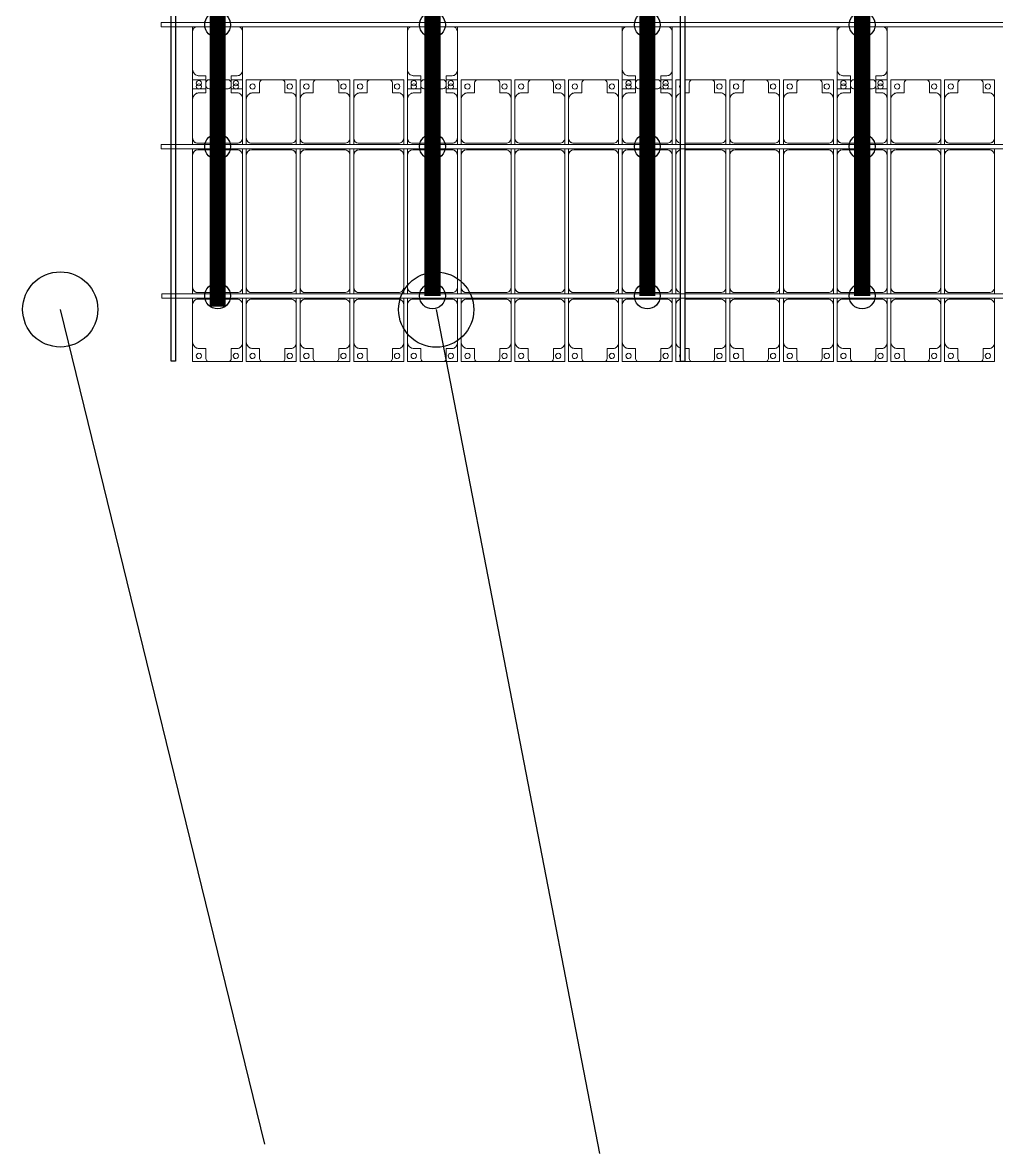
# Model space of a CAD drawing. Header units: millimetres. Extents: x -178706 to 107777, y -87310 to 933.
# Drawn here: x -172706 to -163641, y -87157 to -76631 of the extents above; entities that cross this region are included whole.
import ezdxf

# ---------------------------------------------------------------- set-up
doc = ezdxf.new("R2010")
doc.units = ezdxf.units.MM
doc.layers.add('A-GENM', color=13, linetype='Continuous', lineweight=9)
doc.layers.add('S-BEAM', color=12, linetype='Continuous', lineweight=9)
for name, color, linetype in [('GC-BICH NEO', 6, 'Continuous'), ('GC-DAY NEO', 5, 'Continuous'), ('GC-HOP 40x60 GIA CUONG', 1, 'Continuous')]:
    doc.layers.add(name, color=color, linetype=linetype)

# ---------------------------------------------------------------- blocks, each defined once
blk = doc.blocks.new('Dải phao đi lại kèm đỡ invester - DẢI PHAO ĐI LẠI-19658-BỐ TRÍ KHUNG KẾT CẤU BÈ PIN 04')
at = {"layer": 'A-GENM', "color": 7}
for p, q in [((-242, 1312), (-118, 1312)), ((-242, 1130), (-242, 1312)), ((-118, 1282), (-118, 1190)), ((88, 1312), (-88, 1312)), ((118, 1312), (223, 1312)), ((118, 1190), (118, 1282)), ((223, 1312), (223, 1140)), ((258, 1312), (412, 1312)), ((258, 1130), (258, 1312)), ((382, 1282), (382, 1190)), ((588, 1312), (412, 1312)), ((588, 1312), (723, 1312)), ((618, 1190), (618, 1282)), ((723, 1312), (723, 1140)), ((758, 1312), (912, 1312)), ((758, 1130), (758, 1312)), ((882, 1282), (882, 1190)), ((1088, 1312), (912, 1312)), ((1088, 1312), (1223, 1312)), ((1118, 1190), (1118, 1282)), ((1223, 1312), (1223, 1140)), ((1258, 1312), (1412, 1312)), ((1258, 1130), (1258, 1312)), ((1382, 1282), (1382, 1190)), ((1588, 1312), (1412, 1312)), ((1588, 1312), (1723, 1312)), ((1618, 1190), (1618, 1282)), ((1723, 1312), (1723, 1140)), ((1758, 1312), (1882, 1312)), ((1758, 1130), (1758, 1312)), ((1882, 1282), (1882, 1190)), ((2088, 1312), (1912, 1312)), ((2118, 1312), (2223, 1312)), ((2118, 1190), (2118, 1282)), ((2223, 1312), (2223, 1140)), ((2258, 1312), (2412, 1312)), ((2258, 1130), (2258, 1312)), ((2382, 1282), (2382, 1190)), ((2588, 1312), (2412, 1312)), ((2588, 1312), (2723, 1312)), ((2618, 1190), (2618, 1282)), ((2723, 1312), (2723, 1140)), ((2758, 1312), (2912, 1312)), ((2758, 1130), (2758, 1312)), ((2882, 1282), (2882, 1190)), ((3088, 1312), (2912, 1312)), ((3088, 1312), (3223, 1312)), ((3118, 1190), (3118, 1282)), ((3223, 1312), (3223, 1140)), ((3258, 1312), (3412, 1312)), ((3258, 1130), (3258, 1312)), ((3382, 1282), (3382, 1190)), ((3588, 1312), (3412, 1312)), ((3588, 1312), (3723, 1312)), ((3618, 1190), (3618, 1282)), ((3723, 1312), (3723, 1140)), ((3758, 1312), (3882, 1312)), ((3758, 1130), (3758, 1312)), ((3882, 1282), (3882, 1190)), ((4088, 1312), (3912, 1312)), ((4118, 1312), (4223, 1312)), ((4118, 1190), (4118, 1282)), ((4223, 1312), (4223, 1140)), ((4258, 1312), (4300, 1312)), ((4258, 1130), (4258, 1312)), ((4340, 1312), (4412, 1312)), ((4382, 1282), (4382, 1190)), ((4588, 1312), (4412, 1312)), ((4588, 1312), (4723, 1312)), ((4618, 1190), (4618, 1282)), ((4723, 1312), (4723, 1140)), ((4758, 1312), (4912, 1312)), ((4758, 1130), (4758, 1312)), ((4882, 1282), (4882, 1190)), ((5088, 1312), (4912, 1312)), ((5088, 1312), (5223, 1312)), ((5118, 1190), (5118, 1282)), ((5223, 1312), (5223, 1140)), ((5258, 1312), (5412, 1312)), ((5258, 1130), (5258, 1312)), ((5382, 1282), (5382, 1190)), ((5588, 1312), (5412, 1312)), ((5588, 1312), (5723, 1312)), ((5618, 1190), (5618, 1282)), ((5723, 1312), (5723, 1140)), ((5758, 1312), (5882, 1312)), ((5758, 1130), (5758, 1312)), ((5882, 1282), (5882, 1190)), ((6088, 1312), (5912, 1312)), ((6118, 1312), (6223, 1312)), ((6118, 1190), (6118, 1282)), ((6223, 1312), (6223, 1140)), ((6258, 1312), (6412, 1312)), ((6258, 1130), (6258, 1312)), ((6382, 1282), (6382, 1190)), ((6588, 1312), (6412, 1312)), ((6588, 1312), (6723, 1312)), ((6618, 1190), (6618, 1282)), ((6723, 1312), (6723, 1140)), ((6758, 1312), (6912, 1312)), ((6758, 1130), (6758, 1312)), ((6882, 1282), (6882, 1190)), ((7088, 1312), (6912, 1312)), ((7088, 1312), (7223, 1312)), ((7118, 1190), (7118, 1282)), ((7223, 1312), (7223, 1140)), ((-118, 1190), (-182, 1190)), ((173, 1190), (118, 1190)), ((382, 1190), (318, 1190)), ((673, 1190), (618, 1190)), ((882, 1190), (818, 1190)), ((1173, 1190), (1118, 1190)), ((1382, 1190), (1318, 1190)), ((1673, 1190), (1618, 1190)), ((1882, 1190), (1818, 1190)), ((2173, 1190), (2118, 1190)), ((2382, 1190), (2318, 1190)), ((2673, 1190), (2618, 1190)), ((2882, 1190), (2818, 1190)), ((3173, 1190), (3118, 1190)), ((3382, 1190), (3318, 1190)), ((3673, 1190), (3618, 1190)), ((3882, 1190), (3818, 1190)), ((4173, 1190), (4118, 1190)), ((4382, 1190), (4340, 1190)), ((4673, 1190), (4618, 1190)), ((4882, 1190), (4818, 1190)), ((5173, 1190), (5118, 1190)), ((5382, 1190), (5318, 1190)), ((5673, 1190), (5618, 1190)), ((5882, 1190), (5818, 1190)), ((6173, 1190), (6118, 1190)), ((6382, 1190), (6318, 1190)), ((6673, 1190), (6618, 1190)), ((6882, 1190), (6818, 1190)), ((7173, 1190), (7118, 1190)), ((-242, 1130), (-242, 770)), ((223, 770), (223, 1140)), ((258, 1130), (258, 770)), ((723, 770), (723, 1140)), ((758, 1130), (758, 770)), ((1223, 770), (1223, 1140)), ((1258, 1130), (1258, 770)), ((1723, 770), (1723, 1140)), ((1758, 1130), (1758, 770)), ((2223, 770), (2223, 1140)), ((2258, 1130), (2258, 770)), ((2723, 770), (2723, 1140)), ((2758, 1130), (2758, 770)), ((3223, 770), (3223, 1140)), ((3258, 1130), (3258, 770)), ((3723, 770), (3723, 1140)), ((3758, 1130), (3758, 770)), ((4223, 770), (4223, 1140)), ((4258, 1130), (4258, 770)), ((4723, 770), (4723, 1140)), ((4758, 1130), (4758, 770)), ((5223, 770), (5223, 1140)), ((5258, 1130), (5258, 770)), ((5723, 770), (5723, 1140)), ((5758, 1130), (5758, 770)), ((6223, 770), (6223, 1140)), ((6258, 1130), (6258, 770)), ((6723, 770), (6723, 1140)), ((6758, 1130), (6758, 770)), ((7223, 770), (7223, 1140)), ((-242, 709), (-242, 770)), ((223, 770), (223, 709)), ((258, 709), (258, 770)), ((723, 770), (723, 709)), ((758, 709), (758, 770)), ((1223, 770), (1223, 709)), ((1258, 709), (1258, 770)), ((1723, 770), (1723, 709)), ((1758, 709), (1758, 770)), ((2223, 770), (2223, 709)), ((2258, 709), (2258, 770)), ((2723, 770), (2723, 709)), ((2758, 709), (2758, 770)), ((3223, 770), (3223, 709)), ((3258, 709), (3258, 770)), ((3723, 770), (3723, 709)), ((3758, 709), (3758, 770)), ((4223, 770), (4223, 709)), ((4258, 709), (4258, 770)), ((4723, 770), (4723, 709)), ((4758, 709), (4758, 770)), ((5223, 770), (5223, 709)), ((5258, 709), (5258, 770)), ((5723, 770), (5723, 709)), ((5758, 709), (5758, 770)), ((6223, 770), (6223, 709)), ((6258, 709), (6258, 770)), ((6723, 770), (6723, 709)), ((6758, 709), (6758, 770)), ((7223, 770), (7223, 709)), ((-242, 610), (-242, 669)), ((-192, 720), (173, 720)), ((173, 660), (-192, 660)), ((223, 669), (223, 610)), ((258, 610), (258, 669)), ((308, 720), (673, 720)), ((673, 660), (308, 660)), ((723, 669), (723, 610)), ((758, 610), (758, 669)), ((808, 720), (1173, 720)), ((1173, 660), (808, 660)), ((1223, 669), (1223, 610)), ((1258, 610), (1258, 669)), ((1308, 720), (1673, 720)), ((1673, 660), (1308, 660)), ((1723, 669), (1723, 610)), ((1758, 610), (1758, 669)), ((1808, 720), (2173, 720)), ((2173, 660), (1808, 660)), ((2223, 669), (2223, 610)), ((2258, 610), (2258, 669)), ((2308, 720), (2673, 720)), ((2673, 660), (2308, 660)), ((2723, 669), (2723, 610)), ((2758, 610), (2758, 669)), ((2808, 720), (3173, 720)), ((3173, 660), (2808, 660)), ((3223, 669), (3223, 610)), ((3258, 610), (3258, 669)), ((3308, 720), (3673, 720)), ((3673, 660), (3308, 660)), ((3723, 669), (3723, 610)), ((3758, 610), (3758, 669)), ((3808, 720), (4173, 720)), ((4173, 660), (3808, 660)), ((4223, 669), (4223, 610)), ((4258, 610), (4258, 669)), ((4340, 720), (4673, 720)), ((4673, 660), (4340, 660)), ((4723, 669), (4723, 610)), ((4758, 610), (4758, 669)), ((4808, 720), (5173, 720)), ((5173, 660), (4808, 660)), ((5223, 669), (5223, 610)), ((5258, 610), (5258, 669)), ((5308, 720), (5673, 720)), ((5673, 660), (5308, 660)), ((5723, 669), (5723, 610)), ((5758, 610), (5758, 669)), ((5808, 720), (6173, 720)), ((6173, 660), (5808, 660)), ((6223, 669), (6223, 610)), ((6258, 610), (6258, 669)), ((6308, 720), (6673, 720)), ((6673, 660), (6308, 660)), ((6723, 669), (6723, 610)), ((6758, 610), (6758, 669)), ((6808, 720), (7173, 720)), ((7173, 660), (6808, 660)), ((7223, 669), (7223, 610)), ((-242, 610), (-242, -620)), ((223, -620), (223, 610)), ((258, 610), (258, -620)), ((723, -620), (723, 610)), ((758, 610), (758, -620)), ((1223, -620), (1223, 610)), ((1258, 610), (1258, -620)), ((1723, -620), (1723, 610)), ((1758, 610), (1758, -620)), ((2223, -620), (2223, 610)), ((2258, 610), (2258, -620)), ((2723, -620), (2723, 610)), ((2758, 610), (2758, -620)), ((3223, -620), (3223, 610)), ((3258, 610), (3258, -620)), ((3723, -620), (3723, 610)), ((3758, 610), (3758, -620)), ((4223, -620), (4223, 610)), ((4258, 610), (4258, -620)), ((4723, -620), (4723, 610)), ((4758, 610), (4758, -620)), ((5223, -620), (5223, 610)), ((5258, 610), (5258, -620)), ((5723, -620), (5723, 610)), ((5758, 610), (5758, -620)), ((6223, -620), (6223, 610)), ((6258, 610), (6258, -620)), ((6723, -620), (6723, 610)), ((6758, 610), (6758, -620)), ((7223, -620), (7223, 610)), ((-242, -681), (-242, -620)), ((223, -620), (223, -681)), ((258, -681), (258, -620)), ((723, -620), (723, -681)), ((758, -681), (758, -620)), ((1223, -620), (1223, -681)), ((1258, -681), (1258, -620)), ((1723, -620), (1723, -681)), ((1758, -681), (1758, -620)), ((2223, -620), (2223, -681)), ((2258, -681), (2258, -620)), ((2723, -620), (2723, -681)), ((2758, -681), (2758, -620)), ((3223, -620), (3223, -681)), ((3258, -681), (3258, -620)), ((3723, -620), (3723, -681)), ((3758, -681), (3758, -620)), ((4223, -620), (4223, -681)), ((4258, -681), (4258, -620)), ((4723, -620), (4723, -681)), ((4758, -681), (4758, -620)), ((5223, -620), (5223, -681)), ((5258, -681), (5258, -620)), ((5723, -620), (5723, -681)), ((5758, -681), (5758, -620)), ((6223, -620), (6223, -681)), ((6258, -681), (6258, -620)), ((6723, -620), (6723, -681)), ((6758, -681), (6758, -620)), ((7223, -620), (7223, -681)), ((-242, -780), (-242, -721)), ((-192, -670), (173, -670)), ((173, -730), (-192, -730)), ((223, -721), (223, -780)), ((258, -780), (258, -721)), ((308, -670), (673, -670)), ((673, -730), (308, -730)), ((723, -721), (723, -780)), ((758, -780), (758, -721)), ((808, -670), (1173, -670)), ((1173, -730), (808, -730)), ((1223, -721), (1223, -780)), ((1258, -780), (1258, -721)), ((1308, -670), (1673, -670)), ((1673, -730), (1308, -730)), ((1723, -721), (1723, -780)), ((1758, -780), (1758, -721)), ((1808, -670), (2173, -670)), ((2173, -730), (1808, -730)), ((2223, -721), (2223, -780)), ((2258, -780), (2258, -721)), ((2308, -670), (2673, -670)), ((2673, -730), (2308, -730)), ((2723, -721), (2723, -780)), ((2758, -780), (2758, -721)), ((2808, -670), (3173, -670)), ((3173, -730), (2808, -730)), ((3223, -721), (3223, -780)), ((3258, -780), (3258, -721)), ((3308, -670), (3673, -670)), ((3673, -730), (3308, -730)), ((3723, -721), (3723, -780)), ((3758, -780), (3758, -721)), ((3808, -670), (4173, -670)), ((4173, -730), (3808, -730)), ((4223, -721), (4223, -780)), ((4258, -780), (4258, -721)), ((4340, -670), (4673, -670)), ((4673, -730), (4340, -730)), ((4723, -721), (4723, -780)), ((4758, -780), (4758, -721)), ((4808, -670), (5173, -670)), ((5173, -730), (4808, -730)), ((5223, -721), (5223, -780)), ((5258, -780), (5258, -721)), ((5308, -670), (5673, -670)), ((5673, -730), (5308, -730)), ((5723, -721), (5723, -780)), ((5758, -780), (5758, -721)), ((5808, -670), (6173, -670)), ((6173, -730), (5808, -730)), ((6223, -721), (6223, -780)), ((6258, -780), (6258, -721)), ((6308, -670), (6673, -670)), ((6673, -730), (6308, -730)), ((6723, -721), (6723, -780)), ((6758, -780), (6758, -721)), ((6808, -670), (7173, -670)), ((7173, -730), (6808, -730)), ((7223, -721), (7223, -780)), ((-242, -780), (-242, -1130)), ((223, -1140), (223, -780)), ((258, -780), (258, -1130)), ((723, -1140), (723, -780)), ((758, -780), (758, -1130)), ((1223, -1140), (1223, -780)), ((1258, -780), (1258, -1130)), ((1723, -1140), (1723, -780)), ((1758, -780), (1758, -1130)), ((2223, -1140), (2223, -780)), ((2258, -780), (2258, -1130)), ((2723, -1140), (2723, -780)), ((2758, -780), (2758, -1130)), ((3223, -1140), (3223, -780)), ((3258, -780), (3258, -1130)), ((3723, -1140), (3723, -780)), ((3758, -780), (3758, -1130)), ((4223, -1140), (4223, -780)), ((4258, -780), (4258, -1130)), ((4723, -1140), (4723, -780)), ((4758, -780), (4758, -1130)), ((5223, -1140), (5223, -780)), ((5258, -780), (5258, -1130)), ((5723, -1140), (5723, -780)), ((5758, -780), (5758, -1130)), ((6223, -1140), (6223, -780)), ((6258, -780), (6258, -1130)), ((6723, -1140), (6723, -780)), ((6758, -780), (6758, -1130)), ((7223, -1140), (7223, -780)), ((-242, -1312), (-242, -1130)), ((223, -1140), (223, -1312)), ((258, -1312), (258, -1130)), ((723, -1140), (723, -1312)), ((758, -1312), (758, -1130)), ((1223, -1140), (1223, -1312)), ((1258, -1312), (1258, -1130)), ((1723, -1140), (1723, -1312)), ((1758, -1312), (1758, -1130)), ((2223, -1140), (2223, -1312)), ((2258, -1312), (2258, -1130)), ((2723, -1140), (2723, -1312)), ((2758, -1312), (2758, -1130)), ((3223, -1140), (3223, -1312)), ((3258, -1312), (3258, -1130)), ((3723, -1140), (3723, -1312)), ((3758, -1312), (3758, -1130)), ((4223, -1140), (4223, -1312)), ((4258, -1312), (4258, -1130)), ((4723, -1140), (4723, -1312)), ((4758, -1312), (4758, -1130)), ((5223, -1140), (5223, -1312)), ((5258, -1312), (5258, -1130)), ((5723, -1140), (5723, -1312)), ((5758, -1312), (5758, -1130)), ((6223, -1140), (6223, -1312)), ((6258, -1312), (6258, -1130)), ((6723, -1140), (6723, -1312)), ((6758, -1312), (6758, -1130)), ((7223, -1140), (7223, -1312)), ((-182, -1190), (-118, -1190)), ((-118, -1190), (-118, -1282)), ((118, -1282), (118, -1190)), ((118, -1190), (173, -1190)), ((318, -1190), (382, -1190)), ((382, -1190), (382, -1282)), ((618, -1282), (618, -1190)), ((618, -1190), (673, -1190)), ((818, -1190), (882, -1190)), ((882, -1190), (882, -1282)), ((1118, -1282), (1118, -1190)), ((1118, -1190), (1173, -1190)), ((1318, -1190), (1382, -1190)), ((1382, -1190), (1382, -1282)), ((1618, -1282), (1618, -1190)), ((1618, -1190), (1673, -1190)), ((1818, -1190), (1882, -1190)), ((1882, -1190), (1882, -1282)), ((2118, -1282), (2118, -1190)), ((2118, -1190), (2173, -1190)), ((2318, -1190), (2382, -1190)), ((2382, -1190), (2382, -1282)), ((2618, -1282), (2618, -1190)), ((2618, -1190), (2673, -1190)), ((2818, -1190), (2882, -1190)), ((2882, -1190), (2882, -1282)), ((3118, -1282), (3118, -1190)), ((3118, -1190), (3173, -1190)), ((3318, -1190), (3382, -1190)), ((3382, -1190), (3382, -1282)), ((3618, -1282), (3618, -1190)), ((3618, -1190), (3673, -1190)), ((3818, -1190), (3882, -1190)), ((3882, -1190), (3882, -1282)), ((4118, -1282), (4118, -1190)), ((4118, -1190), (4173, -1190)), ((4340, -1190), (4382, -1190)), ((4382, -1190), (4382, -1282)), ((4618, -1282), (4618, -1190)), ((4618, -1190), (4673, -1190)), ((4818, -1190), (4882, -1190)), ((4882, -1190), (4882, -1282)), ((5118, -1282), (5118, -1190)), ((5118, -1190), (5173, -1190)), ((5318, -1190), (5382, -1190)), ((5382, -1190), (5382, -1282)), ((5618, -1282), (5618, -1190)), ((5618, -1190), (5673, -1190)), ((5818, -1190), (5882, -1190)), ((5882, -1190), (5882, -1282)), ((6118, -1282), (6118, -1190)), ((6118, -1190), (6173, -1190)), ((6318, -1190), (6382, -1190)), ((6382, -1190), (6382, -1282)), ((6618, -1282), (6618, -1190)), ((6618, -1190), (6673, -1190)), ((6818, -1190), (6882, -1190)), ((6882, -1190), (6882, -1282)), ((7118, -1282), (7118, -1190)), ((7118, -1190), (7173, -1190)), ((-88, -1312), (-242, -1312)), ((-88, -1312), (88, -1312)), ((223, -1312), (88, -1312)), ((412, -1312), (258, -1312)), ((412, -1312), (588, -1312)), ((723, -1312), (588, -1312)), ((912, -1312), (758, -1312)), ((912, -1312), (1088, -1312)), ((1223, -1312), (1088, -1312)), ((1412, -1312), (1258, -1312)), ((1412, -1312), (1588, -1312)), ((1723, -1312), (1588, -1312)), ((1912, -1312), (1758, -1312)), ((1912, -1312), (2088, -1312)), ((2223, -1312), (2088, -1312)), ((2412, -1312), (2258, -1312)), ((2412, -1312), (2588, -1312)), ((2723, -1312), (2588, -1312)), ((2912, -1312), (2758, -1312)), ((2912, -1312), (3088, -1312)), ((3223, -1312), (3088, -1312)), ((3412, -1312), (3258, -1312)), ((3412, -1312), (3588, -1312)), ((3723, -1312), (3588, -1312)), ((3912, -1312), (3758, -1312)), ((3912, -1312), (4088, -1312)), ((4223, -1312), (4088, -1312)), ((4300, -1312), (4258, -1312)), ((4412, -1312), (4340, -1312)), ((4412, -1312), (4588, -1312)), ((4723, -1312), (4588, -1312)), ((4912, -1312), (4758, -1312)), ((4912, -1312), (5088, -1312)), ((5223, -1312), (5088, -1312)), ((5412, -1312), (5258, -1312)), ((5412, -1312), (5588, -1312)), ((5723, -1312), (5588, -1312)), ((5912, -1312), (5758, -1312)), ((5912, -1312), (6088, -1312)), ((6223, -1312), (6088, -1312)), ((6412, -1312), (6258, -1312)), ((6412, -1312), (6588, -1312)), ((6723, -1312), (6588, -1312)), ((6912, -1312), (6758, -1312)), ((6912, -1312), (7088, -1312)), ((7223, -1312), (7088, -1312))]:
    blk.add_line(p, q, dxfattribs=at)
for centre, radius, start, end in [((-183, 1249), 25, 90, 270), ((-183, 1249), 25, 270, 90), ((-88, 1282), 30, 90, 180), ((88, 1282), 30, 360, 90), ((162, 1249), 25, 90, 270), ((162, 1249), 25, 270, 90), ((317, 1249), 25, 90, 270), ((317, 1249), 25, 270, 90), ((412, 1282), 30, 90, 180), ((412, 1282), 30, 90, 150), ((588, 1282), 30, 360, 90), ((588, 1282), 30, 30, 90), ((662, 1249), 25, 90, 270), ((662, 1249), 25, 270, 90), ((817, 1249), 25, 90, 270), ((817, 1249), 25, 270, 90), ((912, 1282), 30, 90, 180), ((912, 1282), 30, 90, 150), ((1088, 1282), 30, 360, 90), ((1088, 1282), 30, 30, 90), ((1162, 1249), 25, 90, 270), ((1162, 1249), 25, 270, 90), ((1317, 1249), 25, 90, 270), ((1317, 1249), 25, 270, 90), ((1412, 1282), 30, 90, 180), ((1412, 1282), 30, 90, 150), ((1588, 1282), 30, 360, 90), ((1588, 1282), 30, 30, 90), ((1662, 1249), 25, 90, 270), ((1662, 1249), 25, 270, 90), ((1817, 1249), 25, 90, 270), ((1817, 1249), 25, 270, 90), ((1912, 1282), 30, 90, 180), ((2088, 1282), 30, 360, 90), ((2162, 1249), 25, 90, 270), ((2162, 1249), 25, 270, 90), ((2317, 1249), 25, 90, 270), ((2317, 1249), 25, 270, 90), ((2412, 1282), 30, 90, 180), ((2412, 1282), 30, 90, 150), ((2588, 1282), 30, 360, 90), ((2588, 1282), 30, 30, 90), ((2662, 1249), 25, 90, 270), ((2662, 1249), 25, 270, 90), ((2817, 1249), 25, 90, 270), ((2817, 1249), 25, 270, 90), ((2912, 1282), 30, 90, 180), ((2912, 1282), 30, 90, 150), ((3088, 1282), 30, 360, 90), ((3088, 1282), 30, 30, 90), ((3162, 1249), 25, 90, 270), ((3162, 1249), 25, 270, 90), ((3317, 1249), 25, 90, 270), ((3317, 1249), 25, 270, 90), ((3412, 1282), 30, 90, 180), ((3412, 1282), 30, 90, 150), ((3588, 1282), 30, 360, 90), ((3588, 1282), 30, 30, 90), ((3662, 1249), 25, 90, 270), ((3662, 1249), 25, 270, 90), ((3817, 1249), 25, 90, 270), ((3817, 1249), 25, 270, 90), ((3912, 1282), 30, 90, 180), ((4088, 1282), 30, 360, 90), ((4162, 1249), 25, 90, 270), ((4162, 1249), 25, 270, 90), ((4317, 1249), 25, 135, 225), ((4412, 1282), 30, 90, 180), ((4412, 1282), 30, 90, 150), ((4588, 1282), 30, 360, 90), ((4588, 1282), 30, 30, 90), ((4662, 1249), 25, 90, 270), ((4662, 1249), 25, 270, 90), ((4817, 1249), 25, 90, 270), ((4817, 1249), 25, 270, 90), ((4912, 1282), 30, 90, 180), ((4912, 1282), 30, 90, 150), ((5088, 1282), 30, 360, 90), ((5088, 1282), 30, 30, 90), ((5162, 1249), 25, 90, 270), ((5162, 1249), 25, 270, 90), ((5317, 1249), 25, 90, 270), ((5317, 1249), 25, 270, 90), ((5412, 1282), 30, 90, 180), ((5412, 1282), 30, 90, 150), ((5588, 1282), 30, 360, 90), ((5588, 1282), 30, 30, 90), ((5662, 1249), 25, 90, 270), ((5662, 1249), 25, 270, 90), ((5817, 1249), 25, 90, 270), ((5817, 1249), 25, 270, 90), ((5912, 1282), 30, 90, 180), ((6088, 1282), 30, 360, 90), ((6162, 1249), 25, 90, 270), ((6162, 1249), 25, 270, 90), ((6317, 1249), 25, 90, 270), ((6317, 1249), 25, 270, 90), ((6412, 1282), 30, 90, 180), ((6412, 1282), 30, 90, 150), ((6588, 1282), 30, 360, 90), ((6588, 1282), 30, 30, 90), ((6662, 1249), 25, 90, 270), ((6662, 1249), 25, 270, 90), ((6817, 1249), 25, 90, 270), ((6817, 1249), 25, 270, 90), ((6912, 1282), 30, 90, 180), ((6912, 1282), 30, 90, 150), ((7088, 1282), 30, 360, 90), ((7088, 1282), 30, 30, 90), ((7162, 1249), 25, 90, 270), ((7162, 1249), 25, 270, 90), ((-182, 1130), 60, 90, 180), ((-182, 1130), 60, 90, 120), ((173, 1140), 50, 360, 90), ((173, 1140), 50, 45, 90), ((318, 1130), 60, 90, 180), ((318, 1130), 60, 90, 120), ((662, 1249), 25, 180, 195), ((673, 1140), 50, 0, 90), ((673, 1140), 50, 45, 90), ((818, 1130), 60, 90, 180), ((818, 1130), 60, 90, 120), ((1162, 1249), 25, 180, 195), ((1173, 1140), 50, 0, 90), ((1173, 1140), 50, 45, 90), ((1318, 1130), 60, 90, 180), ((1318, 1130), 60, 90, 120), ((1662, 1249), 25, 180, 195), ((1673, 1140), 50, 360, 90), ((1673, 1140), 50, 45, 90), ((1818, 1130), 60, 90, 180), ((1818, 1130), 60, 90, 120), ((2173, 1140), 50, 360, 90), ((2173, 1140), 50, 45, 90), ((2318, 1130), 60, 90, 180), ((2318, 1130), 60, 90, 120), ((2662, 1249), 25, 180, 195), ((2673, 1140), 50, 0, 90), ((2673, 1140), 50, 45, 90), ((2818, 1130), 60, 90, 180), ((2818, 1130), 60, 90, 120), ((3162, 1249), 25, 180, 195), ((3173, 1140), 50, 360, 90), ((3173, 1140), 50, 45, 90), ((3318, 1130), 60, 90, 180), ((3318, 1130), 60, 90, 120), ((3662, 1249), 25, 180, 195), ((3673, 1140), 50, 0, 90), ((3673, 1140), 50, 45, 90), ((3818, 1130), 60, 90, 180), ((3818, 1130), 60, 90, 120), ((4173, 1140), 50, 0, 90), ((4173, 1140), 50, 45, 90), ((4318, 1130), 60, 107.9967, 180), ((4318, 1130), 60, 107.9967, 120), ((4317, 1249), 25, 345, 15), ((4662, 1249), 25, 180, 195), ((4673, 1140), 50, 360, 90), ((4673, 1140), 50, 45, 90), ((4818, 1130), 60, 90, 180), ((4818, 1130), 60, 90, 120), ((5162, 1249), 25, 180, 195), ((5173, 1140), 50, 360, 90), ((5173, 1140), 50, 45, 90), ((5318, 1130), 60, 90, 180), ((5318, 1130), 60, 90, 120), ((5662, 1249), 25, 180, 195), ((5673, 1140), 50, 0, 90), ((5673, 1140), 50, 45, 90), ((5818, 1130), 60, 90, 180), ((5818, 1130), 60, 90, 120), ((6173, 1140), 50, 360, 90), ((6173, 1140), 50, 45, 90), ((6318, 1130), 60, 90, 180), ((6318, 1130), 60, 90, 120), ((6662, 1249), 25, 180, 195), ((6673, 1140), 50, 360, 90), ((6673, 1140), 50, 45, 90), ((6818, 1130), 60, 90, 180), ((6818, 1130), 60, 90, 120), ((7162, 1249), 25, 180, 195), ((7173, 1140), 50, 0, 90), ((7173, 1140), 50, 45, 90), ((-192, 770), 50, 180, 270), ((173, 770), 50, 270, 360), ((308, 770), 50, 180, 270), ((673, 770), 50, 270, 0), ((808, 770), 50, 180, 270), ((1173, 770), 50, 270, 0), ((1308, 770), 50, 180, 270), ((1673, 770), 50, 270, 0), ((1808, 770), 50, 180, 270), ((2173, 770), 50, 270, 360), ((2308, 770), 50, 180, 270), ((2673, 770), 50, 270, 0), ((2808, 770), 50, 180, 270), ((3173, 770), 50, 270, 0), ((3308, 770), 50, 180, 270), ((3673, 770), 50, 270, 0), ((3808, 770), 50, 180, 270), ((4173, 770), 50, 270, 0), ((4308, 770), 50, 180, 255), ((4673, 770), 50, 270, 0), ((4808, 770), 50, 180, 270), ((5173, 770), 50, 270, 0), ((5308, 770), 50, 180, 270), ((5673, 770), 50, 270, 0), ((5808, 770), 50, 180, 270), ((6173, 770), 50, 270, 0), ((6308, 770), 50, 180, 270), ((6673, 770), 50, 270, 0), ((6808, 770), 50, 180, 270), ((7173, 770), 50, 270, 360), ((-192, 610), 50, 90, 180), ((-192, 610), 50, 137.2658, 180), ((-192, 770), 50, 225, 270), ((-192, 610), 50, 105, 135), ((173, 770), 50, 270, 315), ((173, 610), 50, 360, 90), ((173, 610), 50, 15, 90), ((308, 610), 50, 90, 180), ((308, 610), 50, 105, 180), ((308, 770), 50, 225, 270), ((673, 770), 50, 270, 315), ((673, 610), 50, 360, 90), ((673, 610), 50, 15, 90), ((808, 610), 50, 90, 180), ((808, 610), 50, 105, 180), ((808, 770), 50, 225, 270), ((1173, 770), 50, 270, 315), ((1173, 610), 50, 360, 90), ((1173, 610), 50, 15, 90), ((1308, 610), 50, 90, 180), ((1308, 610), 50, 105, 180), ((1308, 770), 50, 225, 270), ((1673, 770), 50, 270, 315), ((1673, 610), 50, 360, 90), ((1673, 610), 50, 15, 90), ((1808, 610), 50, 90, 180), ((1808, 610), 50, 105, 180), ((1808, 770), 50, 225, 270), ((2173, 770), 50, 270, 315), ((2173, 610), 50, 360, 90), ((2173, 610), 50, 15, 90), ((2308, 610), 50, 90, 180), ((2308, 610), 50, 105, 180), ((2308, 770), 50, 225, 270), ((2673, 770), 50, 270, 315), ((2673, 610), 50, 360, 90), ((2673, 610), 50, 15, 90), ((2808, 610), 50, 90, 180), ((2808, 610), 50, 105, 180), ((2808, 770), 50, 225, 270), ((3173, 770), 50, 270, 315), ((3173, 610), 50, 360, 90), ((3173, 610), 50, 15, 90), ((3308, 610), 50, 90, 180), ((3308, 610), 50, 105, 180), ((3308, 770), 50, 225, 270), ((3673, 770), 50, 270, 315), ((3673, 610), 50, 360, 90), ((3673, 610), 50, 15, 90), ((3808, 610), 50, 90, 180), ((3808, 610), 50, 105, 180), ((3808, 770), 50, 225, 270), ((4173, 770), 50, 270, 315), ((4173, 610), 50, 360, 90), ((4173, 610), 50, 15, 90), ((4308, 610), 50, 105, 180), ((4308, 610), 50, 105, 180), ((4308, 770), 50, 225, 255), ((4673, 770), 50, 270, 315), ((4673, 610), 50, 360, 90), ((4673, 610), 50, 15, 90), ((4808, 610), 50, 90, 180), ((4808, 610), 50, 105, 180), ((4808, 770), 50, 225, 270), ((5173, 770), 50, 270, 315), ((5173, 610), 50, 360, 90), ((5173, 610), 50, 15, 90), ((5308, 610), 50, 90, 180), ((5308, 610), 50, 105, 180), ((5308, 770), 50, 225, 270), ((5673, 770), 50, 270, 315), ((5673, 610), 50, 360, 90), ((5673, 610), 50, 15, 90), ((5808, 610), 50, 90, 180), ((5808, 610), 50, 105, 180), ((5808, 770), 50, 225, 270), ((6173, 770), 50, 270, 315), ((6173, 610), 50, 360, 90), ((6173, 610), 50, 15, 90), ((6308, 610), 50, 90, 180), ((6308, 610), 50, 105, 180), ((6308, 770), 50, 225, 270), ((6673, 770), 50, 270, 315), ((6673, 610), 50, 360, 90), ((6673, 610), 50, 15, 90), ((6808, 610), 50, 90, 180), ((6808, 610), 50, 105, 180), ((6808, 770), 50, 225, 270), ((7173, 770), 50, 270, 315), ((7173, 610), 50, 360, 90), ((7173, 610), 50, 15, 90), ((-192, -620), 50, 180, 270), ((173, -620), 50, 270, 0), ((173, -620), 50, 270, 0), ((308, -620), 50, 180, 270), ((673, -620), 50, 270, 0), ((673, -620), 50, 270, 0), ((808, -620), 50, 180, 270), ((1173, -620), 50, 270, 0), ((1173, -620), 50, 270, 0), ((1308, -620), 50, 180, 270), ((1673, -620), 50, 270, 0), ((1673, -620), 50, 270, 0), ((1808, -620), 50, 180, 270), ((2173, -620), 50, 270, 0), ((2173, -620), 50, 270, 0), ((2308, -620), 50, 180, 270), ((2673, -620), 50, 270, 0), ((2673, -620), 50, 270, 0), ((2808, -620), 50, 180, 270), ((3173, -620), 50, 270, 0), ((3173, -620), 50, 270, 0), ((3308, -620), 50, 180, 270), ((3673, -620), 50, 270, 0), ((3673, -620), 50, 270, 0), ((3808, -620), 50, 180, 270), ((4173, -620), 50, 270, 0), ((4173, -620), 50, 270, 0), ((4308, -620), 50, 180, 255), ((4673, -620), 50, 270, 0), ((4673, -620), 50, 270, 0), ((4808, -620), 50, 180, 270), ((5173, -620), 50, 270, 360), ((5173, -620), 50, 270, 360), ((5308, -620), 50, 180, 270), ((5673, -620), 50, 270, 0), ((5673, -620), 50, 270, 0), ((5808, -620), 50, 180, 270), ((6173, -620), 50, 270, 0), ((6173, -620), 50, 270, 0), ((6308, -620), 50, 180, 270), ((6673, -620), 50, 270, 0), ((6673, -620), 50, 270, 0), ((6808, -620), 50, 180, 270), ((7173, -620), 50, 270, 0), ((7173, -620), 50, 270, 0), ((-192, -780), 50, 90, 180), ((-192, -620), 50, 195, 270), ((-192, -780), 50, 90, 135), ((173, -780), 50, 360, 90), ((173, -780), 50, 45, 90), ((308, -780), 50, 90, 180), ((308, -620), 50, 195, 270), ((308, -780), 50, 90, 135), ((673, -780), 50, 360, 90), ((673, -780), 50, 45, 90), ((808, -780), 50, 90, 180), ((808, -620), 50, 195, 270), ((808, -780), 50, 90, 135), ((1173, -780), 50, 360, 90), ((1173, -780), 50, 45, 90), ((1308, -780), 50, 90, 180), ((1308, -620), 50, 195, 270), ((1308, -780), 50, 90, 135), ((1673, -780), 50, 360, 90), ((1673, -780), 50, 45, 90), ((1808, -780), 50, 90, 180), ((1808, -620), 50, 195, 270), ((1808, -780), 50, 90, 135), ((2173, -780), 50, 360, 90), ((2173, -780), 50, 45, 90), ((2308, -780), 50, 90, 180), ((2308, -620), 50, 195, 270), ((2308, -780), 50, 90, 135), ((2673, -780), 50, 360, 90), ((2673, -780), 50, 45, 90), ((2808, -780), 50, 90, 180), ((2808, -620), 50, 195, 270), ((2808, -780), 50, 90, 135), ((3173, -780), 50, 360, 90), ((3173, -780), 50, 45, 90), ((3308, -780), 50, 90, 180), ((3308, -620), 50, 195, 270), ((3308, -780), 50, 90, 135), ((3673, -780), 50, 360, 90), ((3673, -780), 50, 45, 90), ((3808, -780), 50, 90, 180), ((3808, -620), 50, 195, 270), ((3808, -780), 50, 90, 135), ((4173, -780), 50, 360, 90), ((4173, -780), 50, 45, 90), ((4308, -780), 50, 105, 180), ((4308, -620), 50, 195, 255), ((4308, -780), 50, 105, 135), ((4673, -780), 50, 360, 90), ((4673, -780), 50, 45, 90), ((4808, -780), 50, 90, 180), ((4808, -620), 50, 195, 270), ((4808, -780), 50, 90, 135), ((5173, -780), 50, 360, 90), ((5173, -780), 50, 45, 90), ((5308, -780), 50, 90, 180), ((5308, -620), 50, 195, 270), ((5308, -780), 50, 90, 135), ((5673, -780), 50, 360, 90), ((5673, -780), 50, 45, 90), ((5808, -780), 50, 90, 180), ((5808, -620), 50, 195, 270), ((5808, -780), 50, 90, 135), ((6173, -780), 50, 360, 90), ((6173, -780), 50, 45, 90), ((6308, -780), 50, 90, 180), ((6308, -620), 50, 195, 270), ((6308, -780), 50, 90, 135), ((6673, -780), 50, 360, 90), ((6673, -780), 50, 45, 90), ((6808, -780), 50, 90, 180), ((6808, -620), 50, 195, 270), ((6808, -780), 50, 90, 135), ((7173, -780), 50, 360, 90), ((7173, -780), 50, 45, 90), ((-182, -1130), 60, 180, 270), ((173, -1140), 50, 270, 360), ((318, -1130), 60, 180, 270), ((673, -1140), 50, 270, 360), ((818, -1130), 60, 180, 270), ((1173, -1140), 50, 270, 360), ((1318, -1130), 60, 180, 270), ((1673, -1140), 50, 270, 360), ((1818, -1130), 60, 180, 270), ((2173, -1140), 50, 270, 360), ((2318, -1130), 60, 180, 270), ((2673, -1140), 50, 270, 360), ((2818, -1130), 60, 180, 270), ((3173, -1140), 50, 270, 360), ((3318, -1130), 60, 180, 270), ((3673, -1140), 50, 270, 360), ((3818, -1130), 60, 180, 270), ((4173, -1140), 50, 270, 360), ((4318, -1130), 60, 180, 252.0033), ((4673, -1140), 50, 270, 360), ((4818, -1130), 60, 180, 270), ((5173, -1140), 50, 270, 360), ((5318, -1130), 60, 180, 270), ((5673, -1140), 50, 270, 360), ((5818, -1130), 60, 180, 270), ((6173, -1140), 50, 270, 360), ((6318, -1130), 60, 180, 270), ((6673, -1140), 50, 270, 360), ((6818, -1130), 60, 180, 270), ((7173, -1140), 50, 270, 360), ((-182, -1130), 60, 240, 270), ((-183, -1259), 25, 90, 270), ((-183, -1259), 25, 270, 90), ((162, -1259), 25, 90, 270), ((162, -1259), 25, 165, 180), ((162, -1259), 25, 270, 90), ((173, -1140), 50, 270, 315), ((318, -1130), 60, 240, 270), ((317, -1259), 25, 90, 270), ((317, -1259), 25, 270, 90), ((662, -1259), 25, 90, 270), ((662, -1259), 25, 165, 180), ((662, -1259), 25, 270, 90), ((673, -1140), 50, 270, 315), ((818, -1130), 60, 240, 270), ((817, -1259), 25, 90, 270), ((817, -1259), 25, 270, 90), ((1162, -1259), 25, 90, 270), ((1162, -1259), 25, 165, 180), ((1162, -1259), 25, 270, 90), ((1173, -1140), 50, 270, 315), ((1318, -1130), 60, 240, 270), ((1317, -1259), 25, 90, 270), ((1317, -1259), 25, 270, 90), ((1662, -1259), 25, 90, 270), ((1662, -1259), 25, 165, 180), ((1662, -1259), 25, 270, 90), ((1673, -1140), 50, 270, 315), ((1818, -1130), 60, 240, 270), ((1817, -1259), 25, 90, 270), ((1817, -1259), 25, 270, 90), ((2162, -1259), 25, 90, 270), ((2162, -1259), 25, 165, 180), ((2162, -1259), 25, 270, 90), ((2173, -1140), 50, 270, 315), ((2318, -1130), 60, 240, 270), ((2317, -1259), 25, 90, 270), ((2317, -1259), 25, 270, 90), ((2662, -1259), 25, 90, 270), ((2662, -1259), 25, 165, 180), ((2662, -1259), 25, 270, 90), ((2673, -1140), 50, 270, 315), ((2818, -1130), 60, 240, 270), ((2817, -1259), 25, 90, 270), ((2817, -1259), 25, 270, 90), ((3162, -1259), 25, 90, 270), ((3162, -1259), 25, 165, 180), ((3162, -1259), 25, 270, 90), ((3173, -1140), 50, 270, 315), ((3318, -1130), 60, 240, 270), ((3317, -1259), 25, 90, 270), ((3317, -1259), 25, 270, 90), ((3662, -1259), 25, 90, 270), ((3662, -1259), 25, 165, 180), ((3662, -1259), 25, 270, 90), ((3673, -1140), 50, 270, 315), ((3818, -1130), 60, 240, 270), ((3817, -1259), 25, 90, 270), ((3817, -1259), 25, 270, 90), ((4162, -1259), 25, 90, 270), ((4162, -1259), 25, 165, 180), ((4162, -1259), 25, 270, 90), ((4173, -1140), 50, 270, 315), ((4318, -1130), 60, 240, 252.0033), ((4317, -1259), 25, 135, 225), ((4317, -1259), 25, 345, 15), ((4662, -1259), 25, 90, 270), ((4662, -1259), 25, 165, 180), ((4662, -1259), 25, 270, 90), ((4673, -1140), 50, 270, 315), ((4818, -1130), 60, 240, 270), ((4817, -1259), 25, 90, 270), ((4817, -1259), 25, 270, 90), ((5162, -1259), 25, 90, 270), ((5162, -1259), 25, 165, 180), ((5162, -1259), 25, 270, 90), ((5173, -1140), 50, 270, 315), ((5318, -1130), 60, 240, 270), ((5317, -1259), 25, 90, 270), ((5317, -1259), 25, 270, 90), ((5662, -1259), 25, 90, 270), ((5662, -1259), 25, 165, 180), ((5662, -1259), 25, 270, 90), ((5673, -1140), 50, 270, 315), ((5818, -1130), 60, 240, 270), ((5817, -1259), 25, 90, 270), ((5817, -1259), 25, 270, 90), ((6162, -1259), 25, 90, 270), ((6162, -1259), 25, 165, 180), ((6162, -1259), 25, 270, 90), ((6173, -1140), 50, 270, 315), ((6318, -1130), 60, 240, 270), ((6317, -1259), 25, 90, 270), ((6317, -1259), 25, 270, 90), ((6662, -1259), 25, 90, 270), ((6662, -1259), 25, 165, 180), ((6662, -1259), 25, 270, 90), ((6673, -1140), 50, 270, 315), ((6818, -1130), 60, 240, 270), ((6817, -1259), 25, 90, 270), ((6817, -1259), 25, 270, 90), ((7162, -1259), 25, 90, 270), ((7162, -1259), 25, 165, 180), ((7162, -1259), 25, 270, 90), ((7173, -1140), 50, 270, 315), ((-88, -1282), 30, 180, 270), ((-88, -1282), 30, 210, 270), ((88, -1282), 30, 270, 360), ((88, -1282), 30, 270, 330), ((412, -1282), 30, 180, 270), ((412, -1282), 30, 210, 270), ((588, -1282), 30, 270, 0), ((588, -1282), 30, 270, 330), ((912, -1282), 30, 180, 270), ((912, -1282), 30, 210, 270), ((1088, -1282), 30, 270, 0), ((1088, -1282), 30, 270, 330), ((1412, -1282), 30, 180, 270), ((1412, -1282), 30, 210, 270), ((1588, -1282), 30, 270, 360), ((1588, -1282), 30, 270, 330), ((1912, -1282), 30, 180, 270), ((1912, -1282), 30, 210, 270), ((2088, -1282), 30, 270, 0), ((2088, -1282), 30, 270, 330), ((2412, -1282), 30, 180, 270), ((2412, -1282), 30, 210, 270), ((2588, -1282), 30, 270, 0), ((2588, -1282), 30, 270, 330), ((2912, -1282), 30, 180, 270), ((2912, -1282), 30, 210, 270), ((3088, -1282), 30, 270, 0), ((3088, -1282), 30, 270, 330), ((3412, -1282), 30, 180, 270), ((3412, -1282), 30, 210, 270), ((3588, -1282), 30, 270, 0), ((3588, -1282), 30, 270, 330), ((3912, -1282), 30, 180, 270), ((3912, -1282), 30, 210, 270), ((4088, -1282), 30, 270, 0), ((4088, -1282), 30, 270, 330), ((4412, -1282), 30, 180, 270), ((4412, -1282), 30, 210, 270), ((4588, -1282), 30, 270, 0), ((4588, -1282), 30, 270, 330), ((4912, -1282), 30, 180, 270), ((4912, -1282), 30, 210, 270), ((5088, -1282), 30, 270, 0), ((5088, -1282), 30, 270, 330), ((5412, -1282), 30, 180, 270), ((5412, -1282), 30, 210, 270), ((5588, -1282), 30, 270, 0), ((5588, -1282), 30, 270, 330), ((5912, -1282), 30, 180, 270), ((5912, -1282), 30, 210, 270), ((6088, -1282), 30, 270, 0), ((6088, -1282), 30, 270, 330), ((6412, -1282), 30, 180, 270), ((6412, -1282), 30, 210, 270), ((6588, -1282), 30, 270, 0), ((6588, -1282), 30, 270, 330), ((6912, -1282), 30, 180, 270), ((6912, -1282), 30, 210, 270), ((7088, -1282), 30, 270, 0), ((7088, -1282), 30, 270, 330)]:
    blk.add_arc(centre, radius, start, end, dxfattribs=at)
blk = doc.blocks.new('Dầm C52 - Dầm C52-22346-BỐ TRÍ KHUNG KẾT CẤU BÈ PIN 04')
at = {"layer": 'S-BEAM', "color": 1}
for p, q in [((-87623, 20), (87623, 20)), ((87623, 20), (87623, -20)), ((87623, -20), (-87623, -20))]:
    blk.add_line(p, q, dxfattribs=at)
blk = doc.blocks.new('Dai phao do pin - DẢI PHAO ĐỠ PIN-15820-BỐ TRÍ KHUNG KẾT CẤU BÈ PIN 04')
at = {"layer": 'A-GENM', "color": 7}
for p, q in [((-1312, 242), (-1130, 242)), ((-1312, 118), (-1312, 242)), ((-780, 242), (-1130, 242)), ((-780, 242), (-735, 242)), ((-1190, 118), (-1282, 118)), ((-1190, 182), (-1190, 118)), ((-1312, 88), (-1312, -88)), ((-1312, -223), (-1312, -118)), ((-1282, -118), (-1190, -118)), ((-1190, -118), (-1190, -173)), ((-1140, -223), (-1312, -223)), ((-1140, -223), (-780, -223)), ((-735, -223), (-780, -223))]:
    blk.add_line(p, q, dxfattribs=at)
for centre, radius, start, end in [((-1130, 182), 60, 90, 180), ((-1130, 182), 60, 150, 180), ((-780, 192), 50, 30, 90), ((-780, 192), 50, 30, 45), ((-1282, 88), 30, 90, 180), ((-1259, 183), 25, 0, 180), ((-1259, 183), 25, 180, 0), ((-1282, -88), 30, 180, 270), ((-1259, -162), 25, 0, 180), ((-1259, -162), 25, 180, 0), ((-1140, -173), 50, 180, 270), ((-1140, -173), 50, 180, 225), ((-780, -173), 50, 270, 330), ((-780, -173), 50, 315, 330)]:
    blk.add_arc(centre, radius, start, end, dxfattribs=at)
blk = doc.blocks.new('Dai phao do pin - DẢI PHAO ĐỠ PIN-V1-BỐ TRÍ KHUNG KẾT CẤU BÈ PIN 04')
at = {"layer": 'A-GENM', "color": 7}
for p, q in [((-1312, 242), (-1130, 242)), ((-1312, 118), (-1312, 242)), ((-780, 242), (-1130, 242)), ((-780, 242), (-735, 242)), ((-1190, 118), (-1282, 118)), ((-1190, 182), (-1190, 118)), ((-1312, 88), (-1312, -88)), ((-1312, -223), (-1312, -118)), ((-1282, -118), (-1190, -118)), ((-1190, -118), (-1190, -173)), ((-1140, -223), (-1312, -223)), ((-1140, -223), (-780, -223)), ((-735, -223), (-780, -223))]:
    blk.add_line(p, q, dxfattribs=at)
for centre, radius, start, end in [((-1130, 182), 60, 90, 180), ((-1130, 182), 60, 150, 180), ((-780, 192), 50, 30, 90), ((-780, 192), 50, 30, 45), ((-1282, 88), 30, 90, 180), ((-1259, 183), 25, 0, 180), ((-1259, 183), 25, 180, 0), ((-1282, -88), 30, 180, 270), ((-1259, -162), 25, 0, 180), ((-1259, -162), 25, 180, 0), ((-1140, -173), 50, 180, 270), ((-1140, -173), 50, 180, 225), ((-780, -173), 50, 270, 330), ((-780, -173), 50, 315, 330)]:
    blk.add_arc(centre, radius, start, end, dxfattribs=at)
blk = doc.blocks.new('Dai phao do pin - DẢI PHAO ĐỠ PIN-V2-BỐ TRÍ KHUNG KẾT CẤU BÈ PIN 04')
at = {"layer": 'A-GENM', "color": 7}
for p, q in [((-1312, 242), (-1130, 242)), ((-1312, 118), (-1312, 242)), ((-780, 242), (-1130, 242)), ((-780, 242), (-735, 242)), ((-1190, 118), (-1282, 118)), ((-1190, 182), (-1190, 118)), ((-1312, 88), (-1312, -88)), ((-1312, -223), (-1312, -118)), ((-1282, -118), (-1190, -118)), ((-1190, -118), (-1190, -173)), ((-1140, -223), (-1312, -223)), ((-1140, -223), (-780, -223)), ((-735, -223), (-780, -223))]:
    blk.add_line(p, q, dxfattribs=at)
for centre, radius, start, end in [((-1130, 182), 60, 90, 180), ((-1130, 182), 60, 150, 180), ((-780, 192), 50, 30, 90), ((-780, 192), 50, 30, 45), ((-1282, 88), 30, 90, 180), ((-1259, 183), 25, 0, 180), ((-1259, 183), 25, 180, 0), ((-1282, -88), 30, 180, 270), ((-1259, -162), 25, 0, 180), ((-1259, -162), 25, 180, 0), ((-1140, -173), 50, 180, 270), ((-1140, -173), 50, 180, 225), ((-780, -173), 50, 270, 330), ((-780, -173), 50, 315, 330)]:
    blk.add_arc(centre, radius, start, end, dxfattribs=at)
blk = doc.blocks.new('Dai phao do pin - DẢI PHAO ĐỠ PIN-V3-BỐ TRÍ KHUNG KẾT CẤU BÈ PIN 04')
at = {"layer": 'A-GENM', "color": 7}
for p, q in [((-1312, 242), (-1130, 242)), ((-1312, 118), (-1312, 242)), ((-780, 242), (-1130, 242)), ((-780, 242), (-735, 242)), ((-1190, 118), (-1282, 118)), ((-1190, 182), (-1190, 118)), ((-1312, 88), (-1312, -88)), ((-1312, -223), (-1312, -118)), ((-1282, -118), (-1190, -118)), ((-1190, -118), (-1190, -173)), ((-1140, -223), (-1312, -223)), ((-1140, -223), (-780, -223)), ((-735, -223), (-780, -223))]:
    blk.add_line(p, q, dxfattribs=at)
for centre, radius, start, end in [((-1130, 182), 60, 90, 180), ((-1130, 182), 60, 150, 180), ((-780, 192), 50, 30, 90), ((-780, 192), 50, 30, 45), ((-1282, 88), 30, 90, 180), ((-1259, 183), 25, 0, 180), ((-1259, 183), 25, 180, 0), ((-1282, -88), 30, 180, 270), ((-1259, -162), 25, 0, 180), ((-1259, -162), 25, 180, 0), ((-1140, -173), 50, 180, 270), ((-1140, -173), 50, 180, 225), ((-780, -173), 50, 270, 330), ((-780, -173), 50, 315, 330)]:
    blk.add_arc(centre, radius, start, end, dxfattribs=at)
blk = doc.blocks.new('Dầm C52 - Hộp 40x60-15957-BỐ TRÍ KHUNG KẾT CẤU BÈ PIN 04')
at = {"layer": 'S-BEAM', "color": 3, "lineweight": 25}
for p, q in [((-37160, -20), (-37160, 20)), ((-37160, 20), (37160, 20)), ((37160, -20), (-37160, -20))]:
    blk.add_line(p, q, dxfattribs=at)
blk = doc.blocks.new('HOBANMONG_BEPIN 4_rvt-1-BỐ TRÍ KHUNG KẾT CẤU BÈ PIN 04')
at = {"layer": 'A-GENM', "color": 3, "lineweight": 25}
for name, p, rotation in [('Dai phao do pin - DẢI PHAO ĐỠ PIN-15820-BỐ TRÍ KHUNG KẾT CẤU BÈ PIN 04', (-170882, -75936), 90.00010434022407), ('Dai phao do pin - DẢI PHAO ĐỠ PIN-V1-BỐ TRÍ KHUNG KẾT CẤU BÈ PIN 04', (-168882, -75936), 90.00010434022407), ('Dai phao do pin - DẢI PHAO ĐỠ PIN-V2-BỐ TRÍ KHUNG KẾT CẤU BÈ PIN 04', (-166882, -75936), 90.00010434022407), ('Dai phao do pin - DẢI PHAO ĐỠ PIN-V3-BỐ TRÍ KHUNG KẾT CẤU BÈ PIN 04', (-164882, -75936), 90.00010434022407), ('Dải phao đi lại kèm đỡ invester - DẢI PHAO ĐI LẠI-19658-BỐ TRÍ KHUNG KẾT CẤU BÈ PIN 04', (-170882, -78475), 0.0001043351917741)]:
    blk.add_blockref(name, p, dxfattribs=dict(at, rotation=rotation))
at = {"layer": 'S-BEAM', "color": 3, "lineweight": 25}
for name, p, rotation in [('Dầm C52 - Hộp 40x60-15957-BỐ TRÍ KHUNG KẾT CẤU BÈ PIN 04', (-171302, -42624), 90.00010434022374), ('Dầm C52 - Hộp 40x60-15957-BỐ TRÍ KHUNG KẾT CẤU BÈ PIN 04', (-166562, -42627), 90.00010434022374), ('Dầm C52 - Dầm C52-22346-BỐ TRÍ KHUNG KẾT CẤU BÈ PIN 04', (-83795, -76651), 180.0001043386848), ('Dầm C52 - Dầm C52-22346-BỐ TRÍ KHUNG KẾT CẤU BÈ PIN 04', (-83792, -77786), 180.0001043386848), ('Dầm C52 - Dầm C52-22346-BỐ TRÍ KHUNG KẾT CẤU BÈ PIN 04', (-83788, -79176), 180.0001043351917)]:
    blk.add_blockref(name, p, dxfattribs=dict(at, rotation=rotation))

msp = doc.modelspace()

# ---------------------------------------------------------------- linework, layer by layer
at = {"layer": 'GC-BICH NEO'}
for centre in [(-172356, -79301), (-168856, -79303)]:
    msp.add_circle(centre, 350, dxfattribs=at)
at = {"layer": 'GC-DAY NEO'}
for p, q in [((-172356, -79301), (-170453, -87072)), ((-168856, -79303), (-167337, -87157))]:
    msp.add_line(p, q, dxfattribs=at)
at = {"layer": 'GC-HOP 40x60 GIA CUONG', "const_width": 150}
for points in [[(-168891, -79176), (-168891, -64176)], [(-166891, -79176), (-166891, -64176)], [(-164891, -79176), (-164891, -64176)], [(-170891, -79276), (-170891, -64276)]]:
    msp.add_lwpolyline(points, dxfattribs=at)
at = {"layer": 'GC-HOP 40x60 GIA CUONG'}
for centre in [(-170891, -76651), (-168891, -76651), (-166891, -76651), (-164891, -76651), (-170891, -77786), (-168891, -77786), (-166891, -77786), (-164891, -77786), (-170891, -79176), (-168891, -79176), (-166891, -79176), (-164891, -79176)]:
    msp.add_circle(centre, 120, dxfattribs=at)

# ---------------------------------------------------------------- block references
at = {"lineweight": 5}
msp.add_blockref('HOBANMONG_BEPIN 4_rvt-1-BỐ TRÍ KHUNG KẾT CẤU BÈ PIN 04', (0, 0), dxfattribs=at)

doc.saveas('drawing.dxf')
